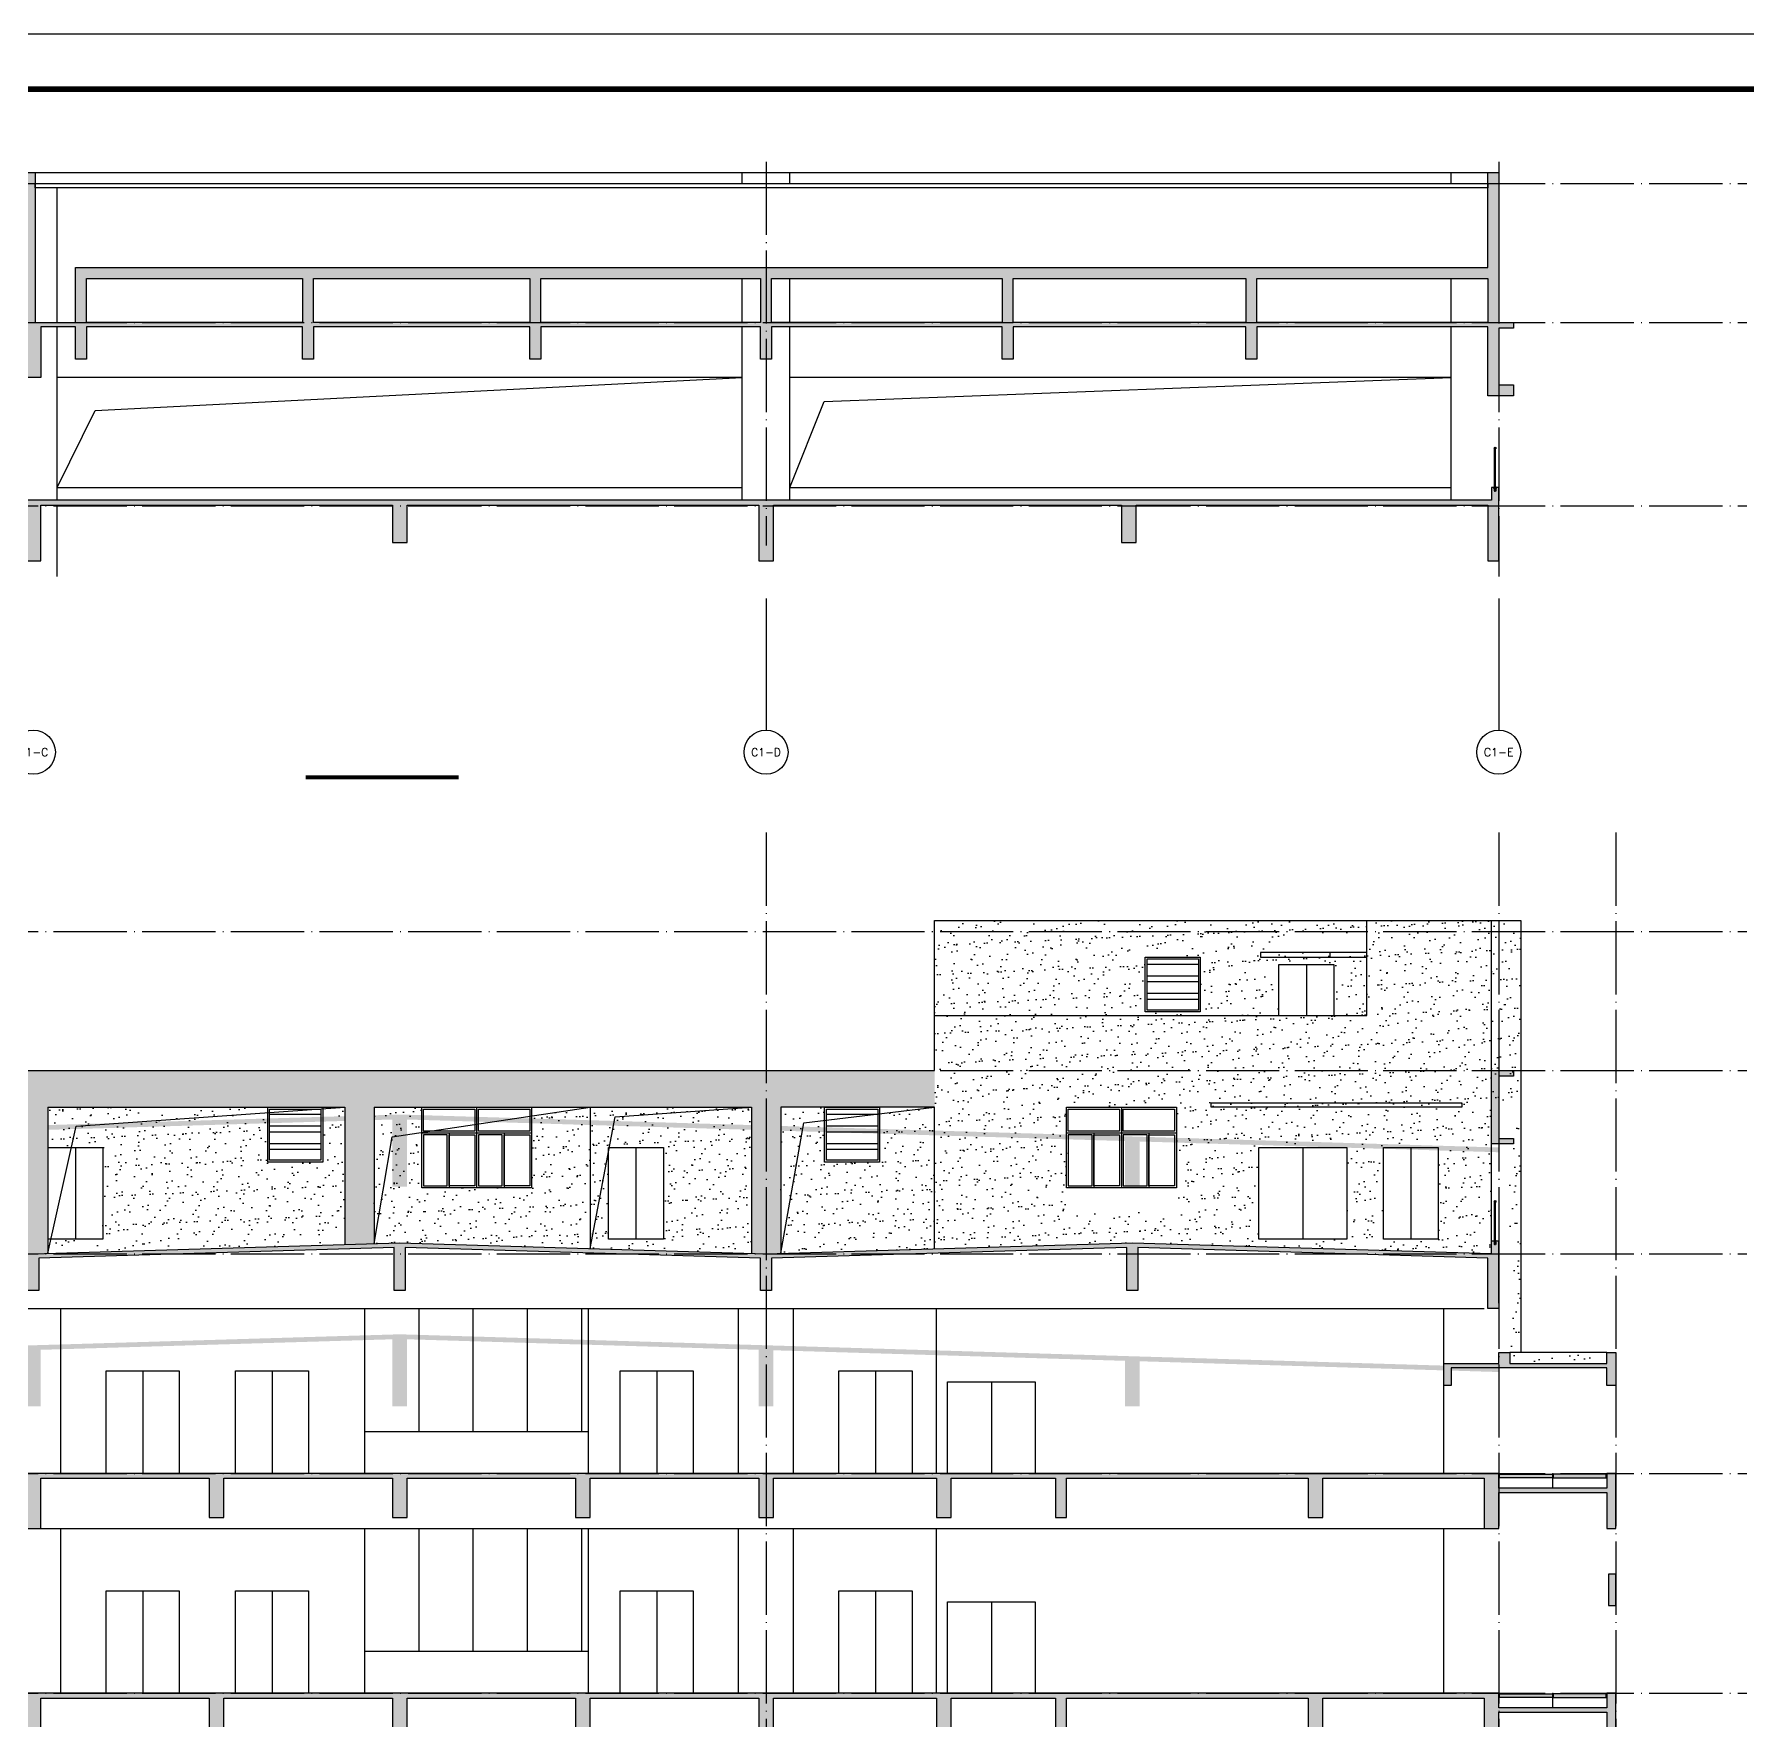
# Model space of a CAD drawing. Extents: x 6843040 to 15500510, y -6507076 to -4940511.
# Drawn here: x 8318463 to 8365235, y -5912530 to -5866488 of the extents above; entities that cross this region are included whole.
import ezdxf
from ezdxf.enums import TextEntityAlignment as Align

# ---------------------------------------------------------------- set-up
doc = ezdxf.new("R2010")
doc.units = 0
doc.header["$LTSCALE"] = 1000
doc.header["$MEASUREMENT"] = 0
doc.linetypes.add('DASH', pattern=[0.35, 0.25, -0.1])
doc.linetypes.add('DOTE', pattern=[2.42, 2, -0.2, 0.02, -0.2])
for name, color, linetype in [('AXIS', 3, 'Continuous'), ('AXIS_TEXT', 7, 'Continuous'), ('COLUMN', 10, 'Continuous'), ('DIM_SYMB', 3, 'Continuous'), ('DOTE', 8, 'DOTE'), ('E_LINE_1', 1, 'Continuous'), ('E_LINE_3', 7, 'Continuous'), ('E_LINE_4', 5, 'Continuous'), ('E_LINE_5', 8, 'Continuous'), ('FLOOR', 9, 'Continuous'), ('PUB_HACTH', 8, 'Continuous'), ('PUB_TITLE', 4, 'Continuous'), ('S_SURFACE', 6, 'Continuous'), ('WALL6', 5, 'Continuous'), ('WINDOW', 4, 'Continuous')]:
    doc.layers.add(name, color=color, linetype=linetype)
doc.styles.add('_TCH_AXIS', font='COMPLEX', dxfattribs={"bigfont": 'GBCBIG'})
doc.styles.add('COMPLEX', font='COMPLEX')
pattern_1 = [(180, (40950.53, 4100), (-3e-14, -476.25), []), (180, (40791.8, 4258.75), (-3e-14, -476.25), [])]
pattern_2 = [(82.5, (160534.23, 8e-09), (-422.103955, 395.378137), [0, -456, 0, -510, 0, -487.5]), (52.5, (160534.2, 8e-09), (-223.241253, 974.09392), [0, -246, 0, -411, 0, -157.5]), (12.5, (160273.3, -260.9), (659.408782, 661.809715), [0, -150, 0, -540, 0, -705]), (2.5, (160273.3, -260.9), (451.51265, 823.878855), [0, -75, 0, -354, 0, -405])]
pattern_3 = [(82.5, (0, 0), (-422.103955, 395.378137), [0, -456, 0, -510, 0, -487.5]), (52.5, (0, 0), (-223.241253, 974.09392), [0, -246, 0, -411, 0, -157.5]), (12.5, (-260.9, -260.9), (659.408782, 661.809715), [0, -150, 0, -540, 0, -705]), (2.5, (-260.9, -260.9), (451.51265, 823.878855), [0, -75, 0, -354, 0, -405])]

# ---------------------------------------------------------------- blocks, each defined once
blk = doc.blocks.new('wdadas')
at = {"layer": 'E_LINE_4'}
for points in [[(8261316, -6090106), (8320516, -6090106)], [(8262416, -6094606), (8262416, -6090106)], [(8264516, -6094606), (8264516, -6090106)], [(8272766, -6094606), (8272766, -6090106)], [(8280165, -6094606), (8280165, -6090106)], [(8281665, -6094606), (8281665, -6090106)], [(8289965, -6094606), (8289965, -6090106)], [(8296066, -6094606), (8296066, -6090106)], [(8300165, -6094606), (8300165, -6090106)], [(8301665, -6094606), (8301665, -6090106)], [(8305566, -6094606), (8305566, -6090106)], [(8319416, -6094606), (8319416, -6090106)]]:
    blk.add_lwpolyline(points, dxfattribs=at)
at = {"layer": 'E_LINE_5'}
for points in [[(8274245, -6093456), (8274245, -6090106)], [(8275725, -6093456), (8275725, -6090106)], [(8277205, -6093456), (8277205, -6090106)], [(8278685, -6093456), (8278685, -6090106)], [(8291445, -6093456), (8291445, -6090106)], [(8292925, -6093456), (8292925, -6090106)], [(8294405, -6093456), (8294405, -6090106)], [(8295885, -6093456), (8295885, -6090106)], [(8272766, -6093456), (8280165, -6093456)], [(8289965, -6093456), (8296066, -6093456)]]:
    blk.add_lwpolyline(points, dxfattribs=at)
at = {"layer": 'WINDOW'}
for points in [[(8265951, -6094606), (8265951, -6091806), (8267951, -6091806), (8267951, -6094606)], [(8269281, -6094606), (8269281, -6091806), (8271281, -6091806), (8271281, -6094606)], [(8282900, -6094606), (8282900, -6091806), (8284900, -6091806), (8284900, -6094606)], [(8286430, -6094606), (8286430, -6091806), (8288430, -6091806), (8288430, -6094606)], [(8296931, -6094606), (8296931, -6091806), (8298931, -6091806), (8298931, -6094606)], [(8302901, -6094606), (8302901, -6091806), (8304901, -6091806), (8304901, -6094606)]]:
    blk.add_lwpolyline(points, close=True, dxfattribs=at)
for points in [[(8266951, -6091806), (8266951, -6094606)], [(8270281, -6091806), (8270281, -6094606)], [(8283900, -6091806), (8283900, -6094606)], [(8287430, -6091806), (8287430, -6094606)], [(8297931, -6091806), (8297931, -6094606)], [(8303901, -6091806), (8303901, -6094606)]]:
    blk.add_lwpolyline(points, dxfattribs=at)
blk = doc.blocks.new('3-3剖面标准层')
at = {"layer": 'PUB_HACTH'}
h = blk.add_hatch(color=256, dxfattribs=at)
h.dxf.hatch_style = 1
h.paths.add_polyline_path([(8439695, -6088626), (8441140, -6088626), (8441140, -6088726), (8439695, -6088726)], flags=17)
h.paths.add_polyline_path([(8442605, -6088626), (8441160, -6088626), (8441160, -6088726), (8442605, -6088726)], flags=17)
h.paths.add_polyline_path([(8419875, -6088736), (8424325, -6088736), (8424325, -6089806), (8424725, -6089806), (8424725, -6088736), (8427575, -6088736), (8427575, -6089806), (8427875, -6089806), (8427875, -6088736), (8434475, -6088736), (8434475, -6089806), (8434875, -6089806), (8434875, -6088736), (8439275, -6088736), (8439275, -6090106), (8439675, -6090106), (8439675, -6089126), (8442625, -6089126), (8442625, -6090106), (8442875, -6090106), (8442875, -6088606), (8442625, -6088606), (8442625, -6089006), (8439675, -6089006), (8439675, -6088606), (8379675, -6088606), (8379675, -6089006), (8376725, -6089006), (8376725, -6088606), (8376475, -6088606), (8376475, -6089606), (8376725, -6089606), (8376725, -6089126), (8379675, -6089126), (8379675, -6090106), (8380075, -6090106), (8380075, -6088736), (8384475, -6088736), (8384475, -6089806), (8384875, -6089806), (8384875, -6088736), (8389475, -6088736), (8389475, -6089806), (8389875, -6089806), (8389875, -6088736), (8394475, -6088736), (8394475, -6089806), (8394875, -6089806), (8394875, -6088736), (8399475, -6088736), (8399475, -6090106), (8399875, -6090106), (8399875, -6088736), (8404475, -6088736), (8404475, -6089806), (8404875, -6089806), (8404875, -6088736), (8409475, -6088736), (8409475, -6089806), (8409875, -6089806), (8409875, -6088736), (8414475, -6088736), (8414475, -6089806), (8414875, -6089806), (8414875, -6088736), (8419475, -6088736), (8419475, -6089806), (8419875, -6089806)])
h.paths.add_polyline_path([(8442675, -6092206), (8442875, -6092206), (8442875, -6091357), (8442675, -6091357), (8442675, -6091606)])
h.paths.add_polyline_path([(8376675, -6092206), (8376675, -6091606), (8376475, -6091606), (8376475, -6092206)])
h = blk.add_hatch(color=256, dxfattribs=at)
h.dxf.hatch_style = 1
h.paths.add_polyline_path([(8376745, -6088626), (8378190, -6088626), (8378190, -6088726), (8376745, -6088726)])
h.paths.add_polyline_path([(8379655, -6088626), (8378210, -6088626), (8378210, -6088726), (8379655, -6088726)])
at = {"layer": 'COLUMN'}
for points in [[(8419875, -6088736), (8424325, -6088736), (8424325, -6089806), (8424725, -6089806), (8424725, -6088736), (8427575, -6088736), (8427575, -6089806), (8427875, -6089806), (8427875, -6088736), (8434475, -6088736), (8434475, -6089806), (8434875, -6089806), (8434875, -6088736), (8439275, -6088736), (8439275, -6090106), (8439675, -6090106), (8439675, -6089126), (8442625, -6089126), (8442625, -6090106), (8442875, -6090106), (8442875, -6088606), (8442625, -6088606), (8442625, -6089006), (8439675, -6089006), (8439675, -6088606), (8379675, -6088606), (8379675, -6089006), (8376725, -6089006), (8376725, -6088606), (8376475, -6088606), (8376475, -6089606), (8376725, -6089606), (8376725, -6089126), (8379675, -6089126), (8379675, -6090106), (8380075, -6090106), (8380075, -6088736), (8384475, -6088736), (8384475, -6089806), (8384875, -6089806), (8384875, -6088736), (8389475, -6088736), (8389475, -6089806), (8389875, -6089806), (8389875, -6088736), (8394475, -6088736), (8394475, -6089806), (8394875, -6089806), (8394875, -6088736), (8399475, -6088736), (8399475, -6090106), (8399875, -6090106), (8399875, -6088736), (8404475, -6088736), (8404475, -6089806), (8404875, -6089806), (8404875, -6088736), (8409475, -6088736), (8409475, -6089806), (8409875, -6089806), (8409875, -6088736), (8414475, -6088736), (8414475, -6089806), (8414875, -6089806), (8414875, -6088736), (8419475, -6088736), (8419475, -6089806), (8419875, -6089806), (8419875, -6088736)], [(8442675, -6091356), (8442675, -6092206), (8442875, -6092206), (8442875, -6091356), (8442675, -6091356)]]:
    blk.add_lwpolyline(points, dxfattribs=at)
for points in [[(8376745, -6088626), (8378190, -6088626), (8378190, -6088726), (8376745, -6088726)], [(8379655, -6088626), (8378210, -6088626), (8378210, -6088726), (8379655, -6088726)], [(8439695, -6088626), (8441140, -6088626), (8441140, -6088726), (8439695, -6088726)], [(8442605, -6088626), (8441160, -6088626), (8441160, -6088726), (8442605, -6088726)], [(8376675, -6092206), (8376475, -6092206), (8376475, -6091606), (8376675, -6091606)]]:
    blk.add_lwpolyline(points, close=True, dxfattribs=at)
at = {"layer": 'PUB_HACTH'}
for points in [[(8378210, -6088606), (8378210, -6089006)], [(8441140, -6088606), (8441140, -6089006)]]:
    blk.add_lwpolyline(points, dxfattribs=at)
blk = doc.blocks.new('gtdwer34')
at = {"layer": 'WALL6'}
h = blk.add_hatch(dxfattribs=at)
h.set_pattern_fill('ANSI32', color=256, scale=2, style=0)
h.set_pattern_definition([(45, (2115741.957, -882245.928), (-6.73519209, 6.73519209), []), (45, (2115746.447, -882245.928), (-6.73519209, 6.73519209), [])])
h.paths.add_polyline_path([(44309, -285947), (44243, -285947), (44243, -285953), (44309, -285953)])
for p, q in [((44261, -285909), (44261, -284869)), ((44291, -285909), (44291, -284869))]:
    blk.add_line(p, q, dxfattribs=at)
at = {"layer": 'WALL6', "linetype": 'DASH', "ltscale": 0.05}
for p, q in [((44261, -285947), (44261, -285909)), ((44291, -285947), (44291, -285909))]:
    blk.add_line(p, q, dxfattribs=at)
at = {"layer": 'WALL6'}
blk.add_lwpolyline([(44243, -285947), (44309, -285947), (44309, -285953), (44243, -285953)], close=True, dxfattribs=at)
for points in [[(44250, -285924), (44250, -285920, 0.231992), (44261, -285909), (44291, -285909)], [(44303, -285924), (44303, -285920, -0.231992), (44291, -285909), (44286, -285909)]]:
    blk.add_lwpolyline(points, format="xyb", dxfattribs=at)
blk.add_lwpolyline([(44303, -285920), (44250, -285920)], dxfattribs=at)
at = {"layer": 'WALL6', "linetype": 'DASH', "ltscale": 0.05}
for points in [[(44288, -286022), (44304, -286022), (44304, -285955), (44251, -285955), (44251, -286022), (44268, -286022)], [(44304, -286022), (44304, -285955), (44251, -285955), (44251, -286022), (44268, -286022)], [(44288, -286017), (44299, -286017), (44299, -285960), (44256, -285960), (44256, -286017), (44268, -286017)], [(44268, -286017), (44268, -286022)], [(44288, -286017), (44288, -286022)]]:
    blk.add_lwpolyline(points, dxfattribs=at)
at = {"layer": 'WALL6'}
for radius in [25, 20]:
    blk.add_circle((44276, -284849), radius, dxfattribs=at)
blk = doc.blocks.new('_AXISO')
blk.add_circle((0, 0), 0.5)
at = {"layer": 'AXIS_TEXT', "style": 'COMPLEX', "width": 1.041667}
blk.add_attdef('A', text='', height=0.56, dxfattribs=at).set_placement((-0.25, -0.28), (0.25, -0.28), align=Align.FIT)

msp = doc.modelspace()

# ---------------------------------------------------------------- hatches: boundary and pattern name
at = {"layer": 'E_LINE_5'}
h = msp.add_hatch(dxfattribs=at)
h.set_pattern_fill('ANSI32', color=256, scale=100, angle=135)
h.set_pattern_definition(pattern_1)
h.paths.add_polyline_path([(8350238.2, -5893130.4), (8350238.2, -5891730.4), (8348838.2, -5891730.4), (8348838.2, -5893130.4)])
h = msp.add_hatch(dxfattribs=at)
h.set_pattern_fill('ANSI32', color=256, scale=100, angle=135)
h.set_pattern_definition(pattern_1)
h.paths.add_polyline_path([(8350238.2, -5893130.4), (8350238.2, -5891730.4), (8348838.2, -5891730.4), (8348838.2, -5893130.4)])
h = msp.add_hatch(dxfattribs=at)
h.set_pattern_fill('ANSI32', color=256, scale=100, angle=135)
h.set_pattern_definition([(180, (16999.8, 0), (-3e-14, -476.25), []), (180, (16841.05, 158.75), (-3e-14, -476.25), [])])
h.paths.add_polyline_path([(8326287.5, -5897230.4), (8326287.5, -5895830.4), (8324887.5, -5895830.4), (8324887.5, -5897230.4)])
h = msp.add_hatch(dxfattribs=at)
h.set_pattern_fill('ANSI32', color=256, scale=100, angle=135)
h.set_pattern_definition([(180, (32200.3, 0), (-3e-14, -476.25), []), (180, (32041.55, 158.75), (-3e-14, -476.25), [])])
h.paths.add_polyline_path([(8341488, -5897230.4), (8341488, -5895830.4), (8340088, -5895830.4), (8340088, -5897230.4)])
at = {"layer": 'PUB_HACTH'}
h = msp.add_hatch(color=256, dxfattribs=at)
h.dxf.hatch_style = 1
h.paths.add_polyline_path([(8325787.8, -5874360.2), (8319887.8, -5874360.2), (8319887.8, -5873160.2), (8325787.8, -5873160.2)], flags=16)
h.paths.add_polyline_path([(8344887.8, -5873160.2), (8344887.8, -5874360.2), (8338587.8, -5874360.2), (8338587.8, -5873160.2)], flags=16)
h.paths.add_polyline_path([(8338287.8, -5873160.2), (8338287.8, -5874360.2), (8332287.8, -5874360.2), (8332287.8, -5873160.2)], flags=16)
h.paths.add_polyline_path([(8331987.8, -5874360.2), (8326087.8, -5874360.2), (8326087.8, -5873160.2), (8331987.8, -5873160.2)], flags=16)
h.paths.add_polyline_path([(8351537.8, -5873160.2), (8351537.8, -5874360.2), (8345187.8, -5874360.2), (8345187.8, -5873160.2)], flags=16)
h.paths.add_polyline_path([(8301837.8, -5879210.2), (8301837.8, -5880360.2), (8302137.8, -5880360.2), (8302137.8, -5879340.2), (8305787.8, -5879340.2), (8305787.8, -5880360.2), (8306087.8, -5880360.2), (8306087.8, -5879210.2)])
h.paths.add_polyline_path([(8298687.8, -5879210.2), (8298687.8, -5880860.2), (8298387.8, -5880860.2), (8298087.8, -5880860.2), (8298087.8, -5880710.2), (8298387.8, -5880710.2), (8298387.8, -5879360.2), (8298087.8, -5879360.2), (8298087.8, -5879210.2)])
h.paths.add_polyline_path([(8298387.8, -5875710.2), (8298387.8, -5874360.2), (8298087.8, -5874360.2), (8298087.8, -5874210.2), (8298687.8, -5874210.2), (8298687.8, -5875860.2), (8298387.8, -5875860.2), (8298087.8, -5875860.2), (8298087.8, -5875710.2)])
h.paths.add_polyline_path([(8358137.8, -5870680.2), (8318487.8, -5870680.2), (8318487.8, -5874360.2), (8319587.8, -5874360.2), (8319587.8, -5872860.2), (8358137.8, -5872860.2)], flags=16)
edge = h.paths.add_edge_path(flags=16)
edge.add_line((8358137.8, -5874360.2), (8358137.8, -5873160.2))
edge.add_line((8358137.8, -5874360.2), (8351837.8, -5874360.2))
edge.add_line((8351837.8, -5874360.2), (8351837.8, -5873160.2))
edge.add_line((8351837.8, -5873160.2), (8358137.8, -5873160.2))
edge = h.paths.add_edge_path()
edge.add_line((8314487.8, -5879340.2), (8318237.8, -5879340.2))
edge.add_line((8318237.8, -5879340.2), (8318237.8, -5880860.2))
edge.add_line((8318237.8, -5880860.2), (8318637.8, -5880860.2))
edge.add_line((8318637.8, -5880860.2), (8318637.8, -5879340.2))
edge.add_line((8318637.8, -5879340.2), (8328237.8, -5879340.2))
edge.add_line((8328237.8, -5879340.2), (8328237.8, -5880360.2))
edge.add_line((8328237.8, -5880360.2), (8328637.8, -5880360.2))
edge.add_line((8328637.8, -5880360.2), (8328637.8, -5879340.2))
edge.add_line((8328637.8, -5879340.2), (8338237.8, -5879340.2))
edge.add_line((8338237.8, -5879340.2), (8338237.8, -5880860.2))
edge.add_line((8338237.8, -5880860.2), (8338637.8, -5880860.2))
edge.add_line((8338637.8, -5880860.2), (8338637.8, -5879340.2))
edge.add_line((8338637.8, -5879340.2), (8348137.8, -5879340.2))
edge.add_line((8348137.8, -5879340.2), (8348137.8, -5880360.2))
edge.add_line((8348137.8, -5880360.2), (8348537.8, -5880360.2))
edge.add_line((8348537.8, -5880360.2), (8348537.8, -5879340.2))
edge.add_line((8348537.8, -5879340.2), (8358137.8, -5879340.2))
edge.add_line((8358137.8, -5879340.2), (8358137.8, -5880860.2))
edge.add_line((8358137.8, -5880860.2), (8358437.8, -5880860.2))
edge.add_line((8358437.8, -5880860.2), (8358437.8, -5878860.2))
edge.add_line((8358437.8, -5878860.2), (8358237.8, -5878860.2))
edge.add_line((8358237.8, -5878860.2), (8358237.8, -5879210.2))
edge.add_line((8358237.8, -5879210.2), (8314187.8, -5879210.2))
edge.add_line((8314187.8, -5879210.2), (8314187.8, -5880360.2))
edge.add_line((8314187.8, -5880360.2), (8314487.8, -5880360.2))
edge.add_line((8314487.8, -5880360.2), (8314487.8, -5879340.2))
edge.add_line((8309987.8, -5879210.2), (8309987.8, -5880360.2))
edge.add_line((8309987.8, -5880360.2), (8310287.8, -5880360.2))
edge.add_line((8310287.8, -5880360.2), (8310287.8, -5879210.2))
edge.add_line((8310287.8, -5879210.2), (8309987.8, -5879210.2))
h.paths.add_polyline_path([(8318487.8, -5870680.2), (8318487.8, -5870260.2), (8318287.8, -5870260.2), (8318287.8, -5870560.2), (8298387.8, -5870560.2), (8298387.8, -5870260.2), (8298087.8, -5870260.2), (8298087.8, -5870560.2), (8298087.8, -5871560.2), (8298387.8, -5871560.2), (8298387.8, -5870680.2), (8301837.8, -5870680.2), (8301837.8, -5871360.2), (8302137.8, -5871360.2), (8302137.8, -5870680.2), (8305437.8, -5870680.2), (8305437.8, -5871560.2), (8305737.8, -5871560.2), (8305737.8, -5870680.2), (8307812.8, -5870680.2), (8307812.8, -5870960.2), (8308012.8, -5870960.2), (8308012.8, -5870680.2), (8309987.8, -5870680.2), (8309987.8, -5871360.2), (8310287.8, -5871360.2), (8310287.8, -5870680.2), (8312087.8, -5870680.2), (8312087.8, -5870960.2), (8312287.8, -5870960.2), (8312287.8, -5870680.2), (8314187.8, -5870680.2), (8314187.8, -5871360.2), (8314487.8, -5871360.2), (8314487.8, -5870680.2), (8318287.8, -5870680.2), (8318287.8, -5874360.2), (8317987.8, -5874360.2), (8317987.8, -5874210.2), (8301837.8, -5874210.2), (8301837.8, -5875360.2), (8302137.8, -5875360.2), (8302137.8, -5874340.2), (8305787.8, -5874340.2), (8305787.8, -5875360.2), (8306087.8, -5875360.2), (8306087.8, -5874340.2), (8309987.8, -5874340.2), (8309987.8, -5875360.2), (8310287.8, -5875360.2), (8310287.8, -5874340.2), (8314187.8, -5874340.2), (8314187.8, -5875360.2), (8314487.8, -5875360.2), (8314487.8, -5874480.2), (8318237.8, -5874480.2), (8318237.8, -5875860.2), (8318637.8, -5875860.2), (8318637.8, -5874480.2), (8319587.8, -5874480.2), (8319587.8, -5875360.2), (8319887.8, -5875360.2), (8319887.8, -5874480.2), (8325787.8, -5874480.2), (8325787.8, -5875360.2), (8326087.8, -5875360.2), (8326087.8, -5874480.2), (8331987.8, -5874480.2), (8331987.8, -5875360.2), (8332287.8, -5875360.2), (8332287.8, -5874480.2), (8338287.8, -5874480.2), (8338287.8, -5875360.2), (8338587.8, -5875360.2), (8338587.8, -5874480.2), (8344887.8, -5874480.2), (8344887.8, -5875360.2), (8345187.8, -5875360.2), (8345187.8, -5874480.2), (8351537.8, -5874480.2), (8351537.8, -5875360.2), (8351837.8, -5875360.2), (8351837.8, -5874480.2), (8358137.8, -5874480.2), (8358137.8, -5876360.2), (8358837.8, -5876360.2), (8358837.8, -5876060.2), (8358437.8, -5876060.2), (8358437.8, -5874510.2), (8358837.8, -5874510.2), (8358837.8, -5874360.2), (8358437.8, -5874360.2), (8358437.8, -5870260.2), (8358137.8, -5870260.2), (8358137.8, -5870680.2)])
h = msp.add_hatch(color=256, dxfattribs=at)
h.dxf.hatch_style = 1
h.paths.add_polyline_path([(8318637.8, -5879340.2), (8328237.8, -5879340.2), (8328237.8, -5880360.2), (8328637.8, -5880360.2), (8328637.8, -5879340.2), (8338237.8, -5879340.2), (8338237.8, -5880860.2), (8338637.8, -5880860.2), (8338637.8, -5879340.2), (8348137.8, -5879340.2), (8348137.8, -5880360.2), (8348537.8, -5880360.2), (8348537.8, -5879340.2), (8358137.8, -5879340.2), (8358137.8, -5880860.2), (8358437.8, -5880860.2), (8358437.8, -5878860.2), (8358237.8, -5878860.2), (8358237.8, -5879210.2), (8314187.8, -5879210.2), (8314187.8, -5880360.2), (8314487.8, -5880360.2), (8314487.8, -5879340.2), (8318237.8, -5879340.2), (8318237.8, -5880860.2), (8318637.8, -5880860.2)])
h.paths.add_polyline_path([(8310287.8, -5879210.2), (8309987.8, -5879210.2), (8309987.8, -5880360.2), (8310287.8, -5880360.2)])
h = msp.add_hatch(color=256, dxfattribs=at)
h.dxf.hatch_style = 1
h.paths.add_polyline_path([(8314487.8, -5879340.2), (8318237.8, -5879340.2), (8318237.8, -5880860.2), (8318637.8, -5880860.2), (8318637.8, -5879340.2), (8328237.8, -5879340.2), (8328237.8, -5880360.2), (8328637.8, -5880360.2), (8328637.8, -5879340.2), (8338237.8, -5879340.2), (8338237.8, -5880860.2), (8338637.8, -5880860.2), (8338637.8, -5879340.2), (8348137.8, -5879340.2), (8348137.8, -5880360.2), (8348537.8, -5880360.2), (8348537.8, -5879340.2), (8358137.8, -5879340.2), (8358137.8, -5880860.2), (8358437.8, -5880860.2), (8358437.8, -5878860.2), (8358237.8, -5878860.2), (8358237.8, -5879210.2), (8314187.8, -5879210.2), (8314187.8, -5880360.2), (8314487.8, -5880360.2)])
h = msp.add_hatch(dxfattribs=at)
h.set_pattern_fill('粉刷', color=256, scale=150, angle=45)
h.set_pattern_definition(pattern_2)
h.paths.add_polyline_path([(8358237.8, -5890680.4), (8354837.8, -5890680.4), (8354837.8, -5893280.4), (8343037.8, -5893280.4), (8343037.8, -5899642.4), (8348437.8, -5899480.4), (8358237.8, -5899774.4), (8358237.8, -5895580.4)])
h.paths.add_polyline_path([(8350588.2, -5895660.4), (8353081.8, -5895660.4), (8352631.8, -5895210.4), (8353531.8, -5895210.4), (8353081.8, -5895660.4), (8357431.2, -5895660.4), (8357431.2, -5895780.4), (8350588.2, -5895780.4)], flags=16)
h.paths.add_polyline_path([(8349638.2, -5895780.4), (8349638.2, -5898630.4), (8346638.2, -5898630.4), (8346638.2, -5895780.4)], flags=16)
h.paths.add_polyline_path([(8349588.2, -5895830.4), (8349588.2, -5896405.4), (8348188.2, -5896405.4), (8348188.2, -5895830.4)], flags=0)
h.paths.add_polyline_path([(8348888.2, -5897130.4), (8348888.2, -5897180.4), (8349588.2, -5897180.4), (8349588.2, -5898580.4), (8348888.2, -5898580.4), (8348888.2, -5897180.4), (8348888.2, -5897130.4), (8347388.2, -5897130.4), (8347388.2, -5897180.4), (8348088.2, -5897180.4), (8348088.2, -5898580.4), (8347388.2, -5898580.4), (8347388.2, -5897180.4), (8347388.2, -5897130.4)], flags=0)
h.paths.add_polyline_path([(8349588.2, -5896505.4), (8349588.2, -5897080.4), (8348188.2, -5897080.4), (8348188.2, -5896505.4)], flags=0)
h.paths.add_polyline_path([(8348088.2, -5895830.4), (8348088.2, -5896405.4), (8346688.2, -5896405.4), (8346688.2, -5895830.4)], flags=0)
h.paths.add_polyline_path([(8348088.2, -5896505.4), (8348088.2, -5897080.4), (8346688.2, -5897080.4), (8346688.2, -5896505.4)], flags=0)
h.paths.add_polyline_path([(8351888.2, -5896830.4), (8354288.2, -5896830.4), (8354288.2, -5899330.4), (8351888.2, -5899330.4)], flags=16)
h.paths.add_polyline_path([(8348838.2, -5897180.4), (8348838.2, -5898580.4), (8348188.2, -5898580.4), (8348188.2, -5897180.4)], flags=0)
h.paths.add_polyline_path([(8347338.2, -5897180.4), (8347338.2, -5898580.4), (8346688.2, -5898580.4), (8346688.2, -5897180.4)], flags=0)
h.paths.add_polyline_path([(8355288.6, -5896830.4), (8356788.6, -5896830.4), (8356788.6, -5899330.4), (8355288.6, -5899330.4)], flags=16)
h.paths.add_polyline_path([(8353509.3, -5891064.5), (8355292.4, -5891064.5), (8355292.4, -5890395.1), (8353509.3, -5890395.1)], flags=9)
h.paths.add_polyline_path([(8353667.7, -5895164.5), (8355390.8, -5895164.5), (8355390.8, -5894495.1), (8353667.7, -5894495.1)], flags=24)
h = msp.add_hatch(dxfattribs=at)
h.set_pattern_fill('粉刷', color=256, scale=150, angle=45)
h.set_pattern_definition(pattern_2)
h.paths.add_polyline_path([(8357431.2, -5895660.4), (8350588.2, -5895660.4), (8350588.2, -5895780.4), (8357431.2, -5895780.4)])
h.paths.add_polyline_path([(8352437.8, -5891880.4), (8353937.8, -5891880.4), (8353937.8, -5893280.4), (8354837.8, -5893280.4), (8354837.8, -5891680.4), (8351937.8, -5891680.4), (8351937.8, -5891560.4), (8352983.3, -5891560.4), (8352533.3, -5891110.4), (8354837.8, -5891110.4), (8354837.8, -5890680.4), (8343037.8, -5890680.4), (8343037.8, -5893280.4), (8346650.4, -5893280.4), (8346200.4, -5892830.4), (8348788.2, -5892830.4), (8348788.2, -5891680.4), (8350288.2, -5891680.4), (8350288.2, -5893180.4), (8348788.2, -5893180.4), (8348788.2, -5892830.4), (8347100.4, -5892830.4), (8346650.4, -5893280.4), (8352437.8, -5893280.4)])
h.paths.add_polyline_path([(8353837.8, -5891560.4), (8351937.8, -5891560.4), (8351937.8, -5891680.4), (8353837.8, -5891680.4)], flags=17)
h.paths.add_polyline_path([(8354837.8, -5891560.4), (8353837.8, -5891560.4), (8353837.8, -5891680.4), (8354837.8, -5891680.4)], flags=17)
h.paths.add_polyline_path([(8347176.3, -5892784.5), (8348959.5, -5892784.5), (8348959.5, -5892115.1), (8347176.3, -5892115.1)], flags=24)
h.paths.add_polyline_path([(8353509.3, -5891064.5), (8355292.4, -5891064.5), (8355292.4, -5890395.1), (8353509.3, -5890395.1)], flags=9)
h = msp.add_hatch(dxfattribs=at)
h.set_pattern_fill('粉刷', color=256, scale=150, angle=45)
h.set_pattern_definition(pattern_2)
h.paths.add_polyline_path([(8358737.8, -5902480.4), (8359037.8, -5902480.4), (8359037.8, -5890680.4), (8358237.8, -5890680.4), (8358237.8, -5895580.4), (8358837.8, -5895580.4), (8358837.8, -5897580.4), (8358737.8, -5897580.4)])
h = msp.add_hatch(dxfattribs=at)
h.set_pattern_fill('粉刷', color=256, scale=150, angle=45)
h.set_pattern_definition([(82.5, (160534.23, 0), (-422.103955, 395.378137), [0, -456, 0, -510, 0, -487.5]), (52.5, (160534.2, 0), (-223.241253, 974.09392), [0, -246, 0, -411, 0, -157.5]), (12.5, (160273.3, -260.9), (659.408782, 661.809715), [0, -150, 0, -540, 0, -705]), (2.5, (160273.3, -260.9), (451.51265, 823.878855), [0, -75, 0, -354, 0, -405])])
h.paths.add_polyline_path([(8343037.8, -5894780.4), (8298687.8, -5894780.4), (8298437.8, -5894780.4), (8298437.8, -5897980.4), (8298637.5, -5897980.4), (8298637.8, -5899774.4), (8299237.3, -5899756.4), (8299237.3, -5895780.4), (8310237.8, -5895780.4), (8310237.8, -5899534.4), (8311037.8, -5899558.4), (8311037.8, -5895780.4), (8318037.3, -5895780.4), (8318037.3, -5899768.4), (8318437.8, -5899780.4), (8318837.3, -5899768.4), (8318837.3, -5895780.4), (8326937.8, -5895780.4), (8326937.8, -5899525.4), (8327737.8, -5899501.4), (8327737.8, -5895780.4), (8338037.3, -5895780.4), (8338037.3, -5899768.4), (8338437.8, -5899780.4), (8338837.3, -5899768.4), (8338837.3, -5895780.4), (8343037.8, -5895780.4)])
h = msp.add_hatch(color=256, dxfattribs=at)
h.dxf.hatch_style = 1
h.paths.add_polyline_path([(8358237.8, -5896780.4), (8358237.8, -5894780.4), (8358837.8, -5894780.4), (8358837.8, -5894930.4), (8358437.8, -5894930.4), (8358437.8, -5896630.4), (8358837.8, -5896630.4), (8358837.8, -5896780.4)])
h = msp.add_hatch(color=256, dxfattribs=at)
h.dxf.hatch_style = 1
h.paths.add_polyline_path([(8295437.8, -5933380.4), (8295237.8, -5933380.3), (8295237.8, -5932780.4), (8299937.8, -5932780.4), (8299937.8, -5933580.4), (8299687.8, -5933580.4), (8299687.8, -5932900.4), (8295437.8, -5932900.4)])
edge = h.paths.add_edge_path()
edge.add_line((8358433.9, -5897010.4), (8348637.8, -5896716.5))
edge.add_line((8348637.8, -5896716.5), (8348637.8, -5897950.4))
edge.add_line((8348637.8, -5897950.4), (8348237.8, -5897950.4))
edge.add_line((8348237.8, -5897950.4), (8348237.8, -5896704.5))
edge.add_line((8348237.8, -5896704.5), (8338637.8, -5896416.5))
edge.add_line((8338637.8, -5896416.5), (8338637.8, -5897950.4))
edge.add_line((8338637.8, -5897950.4), (8338237.8, -5897950.4))
edge.add_line((8338237.8, -5897950.4), (8338237.8, -5896404.5))
edge.add_line((8338237.8, -5896404.5), (8328637.8, -5896116.5))
edge.add_line((8328637.8, -5896116.5), (8328637.8, -5897950.4))
edge.add_line((8328637.8, -5897950.4), (8328237.8, -5897950.4))
edge.add_line((8328237.8, -5897950.4), (8328237.8, -5896116.5))
edge.add_line((8328237.8, -5896116.5), (8318637.8, -5896404.5))
edge.add_line((8318637.8, -5896404.5), (8318637.8, -5897950.4))
edge.add_line((8318637.8, -5897950.4), (8318237.8, -5897950.4))
edge.add_line((8318237.8, -5897950.4), (8318237.8, -5896416.5))
edge.add_line((8318237.8, -5896416.5), (8308637.8, -5896704.5))
edge.add_line((8308637.8, -5896704.5), (8308637.8, -5897950.4))
edge.add_line((8308637.8, -5897950.4), (8308237.8, -5897950.4))
edge.add_line((8308237.8, -5897950.4), (8308237.8, -5896716.5))
edge.add_line((8308237.8, -5896716.5), (8298837.8, -5896998.5))
edge.add_line((8298837.8, -5896998.5), (8298837.8, -5898380.4))
edge.add_line((8298837.8, -5898380.4), (8298437.8, -5898380.4))
edge.add_line((8298437.8, -5898380.4), (8298437.8, -5896850.4))
edge.add_line((8298437.8, -5896850.4), (8295487.8, -5896850.4))
edge.add_line((8295487.8, -5896850.4), (8295487.8, -5897880.4))
edge.add_line((8295487.8, -5897880.4), (8295237.8, -5897880.4))
edge.add_line((8295237.8, -5897880.4), (8295237.8, -5896730.4))
edge.add_line((8295237.8, -5896730.4), (8298637.8, -5896730.4))
edge.add_line((8298637.8, -5896730.4), (8298637.8, -5896874.4))
edge.add_line((8298637.8, -5896874.4), (8328437.8, -5895980.4))
edge.add_line((8328437.8, -5895980.4), (8358437.8, -5896880.4))
h = msp.add_hatch(dxfattribs=at)
h.set_pattern_fill('粉刷', color=256, scale=150, angle=45)
h.set_pattern_definition(pattern_3)
h.paths.add_polyline_path([(8326937.8, -5895780.4), (8326337.5, -5895780.4), (8326337.5, -5897280.4), (8324837.5, -5897280.4), (8324837.5, -5895780.4), (8318837.3, -5895780.4), (8318837.3, -5896880.4), (8320337.8, -5896880.4), (8320337.8, -5899380.4), (8318837.3, -5899380.4), (8318837.3, -5899768.4), (8326937.8, -5899525.4)])
h.paths.add_polyline_path([(8338037.3, -5895780.4), (8332037.8, -5895780.4), (8332037.8, -5897980.4), (8329037.8, -5897980.4), (8329037.8, -5895780.4), (8327737.8, -5895780.4), (8327737.8, -5899501.4), (8328437.8, -5899480.4), (8338037.3, -5899768.4)])
h.paths.add_polyline_path([(8334137.8, -5896880.4), (8335637.8, -5896880.4), (8335637.8, -5899380.4), (8334137.8, -5899380.4)], flags=16)
h.paths.add_polyline_path([(8329369.1, -5899259.7), (8330456.8, -5899259.7), (8330456.8, -5898552.9), (8329369.1, -5898552.9)], flags=24)
h = msp.add_hatch(dxfattribs=at)
h.set_pattern_fill('粉刷', color=256, scale=150, angle=45)
h.set_pattern_definition(pattern_3)
h.paths.add_polyline_path([(8343037.8, -5895780.4), (8341538, -5895780.4), (8341538, -5897280.4), (8340038, -5897280.4), (8340038, -5895780.4), (8338837.3, -5895780.4), (8338837.3, -5899768.4), (8343037.8, -5899642.4)])
h = msp.add_hatch(color=256, dxfattribs=at)
h.dxf.hatch_style = 1
h.paths.add_polyline_path([(8298437.8, -5901280.5), (8298837.8, -5901280.5), (8298837.8, -5899898.5), (8308287.8, -5899615), (8308287.8, -5900780.4), (8308587.8, -5900780.4), (8308587.8, -5899615), (8318287.8, -5899906), (8318287.8, -5900780.5), (8318587.8, -5900780.5), (8318587.8, -5899906), (8328287.8, -5899615), (8328287.8, -5900780.4), (8328587.8, -5900780.4), (8328587.8, -5899615), (8338287.8, -5899906), (8338287.8, -5900780.5), (8338587.8, -5900780.5), (8338587.8, -5899906), (8348287.8, -5899615), (8348287.8, -5900780.4), (8348587.8, -5900780.4), (8348587.8, -5899615), (8358137.8, -5899901.5), (8358137.8, -5901280.5), (8358437.8, -5901280.5), (8358437.8, -5899430.4), (8358237.8, -5899430.4), (8358237.8, -5899774.4), (8348437.8, -5899480.4), (8338437.8, -5899780.4), (8328437.8, -5899480.4), (8318437.8, -5899780.4), (8308437.8, -5899480.4), (8298637.8, -5899774.4), (8298637.8, -5899630.4), (8295237.8, -5899630.4), (8295237.8, -5900780.4), (8295487.8, -5900780.4), (8295487.8, -5899750.4), (8298437.7, -5899750.4)])
h = msp.add_hatch(color=256, dxfattribs=at)
h.dxf.hatch_style = 1
h.paths.add_polyline_path([(8295437.8, -5939380.4), (8295237.8, -5939380.3), (8295237.8, -5938780.4), (8299937.8, -5938780.4), (8299937.8, -5939580.4), (8299812.8, -5939580.4), (8299687.8, -5939580.4), (8299687.8, -5938900.4), (8295437.8, -5938900.4)])
edge = h.paths.add_edge_path()
edge.add_line((8358433.9, -5903010.4), (8348637.8, -5902716.5))
edge.add_line((8348637.8, -5902716.5), (8348637.8, -5903950.4))
edge.add_line((8348637.8, -5903950.4), (8348237.8, -5903950.4))
edge.add_line((8348237.8, -5903950.4), (8348237.8, -5902704.5))
edge.add_line((8348237.8, -5902704.5), (8338637.8, -5902416.5))
edge.add_line((8338637.8, -5902416.5), (8338637.8, -5903950.4))
edge.add_line((8338637.8, -5903950.4), (8338237.8, -5903950.4))
edge.add_line((8338237.8, -5903950.4), (8338237.8, -5902404.5))
edge.add_line((8338237.8, -5902404.5), (8328637.8, -5902116.5))
edge.add_line((8328637.8, -5902116.5), (8328637.8, -5903950.4))
edge.add_line((8328637.8, -5903950.4), (8328237.8, -5903950.4))
edge.add_line((8328237.8, -5903950.4), (8328237.8, -5902116.5))
edge.add_line((8328237.8, -5902116.5), (8318637.8, -5902404.5))
edge.add_line((8318637.8, -5902404.5), (8318637.8, -5903950.4))
edge.add_line((8318637.8, -5903950.4), (8318237.8, -5903950.4))
edge.add_line((8318237.8, -5903950.4), (8318237.8, -5902416.5))
edge.add_line((8318237.8, -5902416.5), (8308637.8, -5902704.5))
edge.add_line((8308637.8, -5902704.5), (8308637.8, -5903950.4))
edge.add_line((8308637.8, -5903950.4), (8308237.8, -5903950.4))
edge.add_line((8308237.8, -5903950.4), (8308237.8, -5902716.5))
edge.add_line((8308237.8, -5902716.5), (8298837.8, -5902998.5))
edge.add_line((8298837.8, -5902998.5), (8298837.8, -5904380.4))
edge.add_line((8298837.8, -5904380.4), (8298437.8, -5904380.4))
edge.add_line((8298437.8, -5904380.4), (8298437.8, -5902850.4))
edge.add_line((8298437.8, -5902850.4), (8295487.8, -5902850.4))
edge.add_line((8295487.8, -5902850.4), (8295487.8, -5903880.4))
edge.add_line((8295487.8, -5903880.4), (8295237.8, -5903880.4))
edge.add_line((8295237.8, -5903880.4), (8295237.8, -5902730.4))
edge.add_line((8295237.8, -5902730.4), (8298637.8, -5902730.4))
edge.add_line((8298637.8, -5902730.4), (8298637.8, -5902874.4))
edge.add_line((8298637.8, -5902874.4), (8328437.8, -5901980.4))
edge.add_line((8328437.8, -5901980.4), (8358437.8, -5902880.4))
h = msp.add_hatch(color=256, dxfattribs=at)
h.dxf.hatch_style = 1
h.paths.add_polyline_path([(8358437.8, -5902780.4), (8358437.8, -5902480.4), (8358737.8, -5902480.4), (8358737.8, -5902780.4), (8361387.8, -5902780.4), (8361387.8, -5902480.4), (8361637.8, -5902480.4), (8361637.8, -5903380.4), (8361387.8, -5903380.4), (8361387.8, -5902900.4), (8357137.8, -5902900.4), (8357137.8, -5903380.4), (8356937.8, -5903380.4), (8356937.8, -5902780.4)])
h = msp.add_hatch(dxfattribs=at)
h.set_pattern_fill('粉刷', color=256, scale=150, angle=45)
h.set_pattern_definition(pattern_3)
h.paths.add_polyline_path([(8361387.8, -5902480.4), (8358737.8, -5902480.4), (8358737.8, -5902780.4), (8361387.8, -5902780.4)])

# ---------------------------------------------------------------- linework, layer by layer
msp.add_lwpolyline([(8349638.2, -5897980.4), (8346638.2, -5897980.4), (8346638.2, -5895780.4), (8349638.2, -5895780.4)], close=True)
at = {"layer": 'AXIS'}
for p, q in [((8338437.8, -5881888.8), (8338437.8, -5885488.2)), ((8358437.8, -5881888.8), (8358437.8, -5885488.2))]:
    msp.add_line(p, q, dxfattribs=at)
at = {"layer": 'COLUMN'}
for points in [[(8318287.8, -5870260.2), (8318487.8, -5870260.2), (8318487.8, -5874360.2), (8319587.8, -5874360.2), (8319587.8, -5872860.2), (8358137.8, -5872860.2)], [(8358137.8, -5872860.2), (8358137.8, -5870260.2), (8358437.8, -5870260.2), (8358437.8, -5874360.2), (8358837.8, -5874360.2), (8358837.8, -5874510.2), (8358437.8, -5874510.2), (8358437.8, -5876060.2), (8358837.8, -5876060.2), (8358837.8, -5876360.2), (8358137.8, -5876360.2), (8358137.8, -5874480.2), (8351837.8, -5874480.2), (8351837.8, -5875360.2), (8351537.8, -5875360.2), (8351537.8, -5874480.2), (8345187.8, -5874480.2), (8345187.8, -5875360.2), (8344887.8, -5875360.2), (8344887.8, -5874480.2), (8338587.8, -5874480.2), (8338587.8, -5875360.2), (8338287.8, -5875360.2), (8338287.8, -5874480.2), (8332287.8, -5874480.2), (8332287.8, -5875360.2), (8331987.8, -5875360.2), (8331987.8, -5874480.2)], [(8331987.8, -5874360.2), (8326087.8, -5874360.2), (8326087.8, -5873160.2), (8331987.8, -5873160.2), (8331987.8, -5874360.2)], [(8338287.8, -5873160.2), (8338287.8, -5874360.2), (8332287.8, -5874360.2), (8332287.8, -5873160.2), (8338287.8, -5873160.2)], [(8344887.8, -5873160.2), (8344887.8, -5874360.2), (8338587.8, -5874360.2), (8338587.8, -5873160.2), (8344887.8, -5873160.2)], [(8351537.8, -5873160.2), (8351537.8, -5874360.2), (8345187.8, -5874360.2), (8345187.8, -5873160.2), (8351537.8, -5873160.2)], [(8358137.8, -5874360.2), (8351837.8, -5874360.2), (8351837.8, -5873160.2), (8358137.8, -5873160.2)], [(8358137.8, -5873160.2), (8358137.8, -5874360.2)], [(8331987.8, -5874480.2), (8326087.8, -5874480.2), (8326087.8, -5875360.2), (8325787.8, -5875360.2), (8325787.8, -5874480.2), (8319887.8, -5874480.2), (8319887.8, -5875360.2), (8319587.8, -5875360.2), (8319587.8, -5874480.2), (8318637.8, -5874480.2), (8318637.8, -5875860.2), (8318237.8, -5875860.2)], [(8318237.8, -5880860.2), (8318637.8, -5880860.2), (8318637.8, -5879340.2), (8328237.8, -5879340.2), (8328237.8, -5880360.2), (8328637.8, -5880360.2), (8328637.8, -5879340.2), (8338237.8, -5879340.2), (8338237.8, -5880860.2), (8338637.8, -5880860.2), (8338637.8, -5879340.2), (8348137.8, -5879340.2), (8348137.8, -5880360.2), (8348537.8, -5880360.2), (8348537.8, -5879340.2), (8358137.8, -5879340.2), (8358137.8, -5880860.2), (8358437.8, -5880860.2), (8358437.8, -5878860.2), (8358237.8, -5878860.2), (8358237.8, -5879210.2), (8314187.8, -5879210.2)], [(8318437.8, -5899780.4), (8328437.8, -5899480.4), (8338437.8, -5899780.4), (8348437.8, -5899480.4), (8358237.8, -5899774.4), (8358237.8, -5899430.4), (8358437.8, -5899430.4), (8358437.8, -5901280.5), (8358137.8, -5901280.5), (8358137.8, -5899901.5), (8348587.8, -5899615), (8348587.8, -5900780.4), (8348287.8, -5900780.4), (8348287.8, -5899615), (8338587.8, -5899906), (8338587.8, -5900780.5), (8338287.8, -5900780.5), (8338287.8, -5899906), (8328587.8, -5899615), (8328587.8, -5900780.4), (8328287.8, -5900780.4), (8328287.8, -5899615), (8318587.8, -5899906), (8318587.8, -5900780.5), (8318287.8, -5900780.5)], [(8318437.8, -5899780.4), (8328437.8, -5899480.4), (8338437.8, -5899780.4), (8348437.8, -5899480.4), (8358237.8, -5899774.4), (8358237.8, -5899430.4), (8358437.8, -5899430.4), (8358437.8, -5901280.5), (8358137.8, -5901280.5), (8358137.8, -5899901.5), (8348587.8, -5899615), (8348587.8, -5900780.4), (8348287.8, -5900780.4), (8348287.8, -5899615), (8338587.8, -5899906), (8338587.8, -5900780.5), (8338287.8, -5900780.5), (8338287.8, -5899906), (8328587.8, -5899615), (8328587.8, -5900780.4), (8328287.8, -5900780.4), (8328287.8, -5899615), (8318587.8, -5899906), (8318587.8, -5900780.5), (8318287.8, -5900780.5)], [(8358437.8, -5901130.4), (8358437.8, -5901130.4), (8358437.8, -5899430.4)], [(8358437.8, -5902780.4), (8358437.8, -5902480.4), (8358737.8, -5902480.4), (8358737.8, -5902780.4), (8361387.8, -5902780.4), (8361387.8, -5902480.4), (8361637.8, -5902480.4), (8361637.8, -5903380.4), (8361387.8, -5903380.4), (8361387.8, -5902900.4), (8357137.8, -5902900.4), (8357137.8, -5903380.4), (8356937.8, -5903380.4), (8356937.8, -5902780.4), (8358437.8, -5902780.4)]]:
    msp.add_lwpolyline(points, dxfattribs=at)
msp.add_lwpolyline([(8325787.8, -5874360.2), (8319887.8, -5874360.2), (8319887.8, -5873160.2), (8325787.8, -5873160.2)], close=True, dxfattribs=at)
at = {"layer": 'DIM_SYMB', "const_width": 105}
msp.add_lwpolyline([(8325871.5, -5886776.5), (8330047.6, -5886776.5)], dxfattribs=at)
at = {"layer": 'DOTE'}
for p, q in [((8338437.8, -5869967.7), (8338437.8, -5880449.8)), ((8358437.8, -5869967.7), (8358437.8, -5881295.9)), ((8294787.8, -5870560.2), (8365209, -5870560.2)), ((8294787.8, -5874360.2), (8365209, -5874360.2)), ((8294787.8, -5879360.2), (8365209, -5879360.2)), ((8338437.8, -5888280.4), (8338437.8, -5945171)), ((8358437.8, -5888280.4), (8358437.8, -5945171)), ((8361637.8, -5888280.4), (8361637.8, -5945171)), ((8294787.8, -5890980.4), (8365209, -5890980.4)), ((8294787.8, -5894780.4), (8365209, -5894780.4)), ((8294787.8, -5899780.4), (8365209, -5899780.4)), ((8294787.8, -5905780.4), (8365209, -5905780.4)), ((8294787.8, -5911780.4), (8365209, -5911780.4))]:
    msp.add_line(p, q, dxfattribs=at)
at = {"layer": 'E_LINE_1'}
msp.add_lwpolyline([(8358237.8, -5896780.4), (8358237.8, -5894780.4), (8358837.8, -5894780.4), (8358837.8, -5894930.4), (8358437.8, -5894930.4), (8358437.8, -5896630.4), (8358837.8, -5896630.4), (8358837.8, -5896780.4), (8358237.8, -5896780.4)], dxfattribs=at)
at = {"layer": 'E_LINE_3'}
for points in [[(8354837.8, -5893280.4), (8354837.8, -5890680.4)], [(8354837.8, -5890680.4), (8358237.8, -5890680.4)], [(8358237.8, -5899430.4), (8358237.8, -5890680.4), (8359037.8, -5890680.4)], [(8359037.8, -5890680.4), (8359037.8, -5902480.4)], [(8343037.8, -5893280.4), (8354837.8, -5893280.4)], [(8343037.8, -5894780.4), (8343037.8, -5893280.4)], [(8298687.8, -5894780.4), (8343037.8, -5894780.4)], [(8318837.3, -5895780.4), (8318837.3, -5899768.4)], [(8318837.3, -5895780.4), (8326937.8, -5895780.4)], [(8318837.3, -5895780.4), (8326937.8, -5895780.4)], [(8326937.8, -5895780.4), (8326937.8, -5899525.4)], [(8327737.8, -5895780.4), (8327737.8, -5899501.4)], [(8327737.8, -5895780.4), (8338037.3, -5895780.4)], [(8338037.3, -5895780.4), (8338037.3, -5899768.4)], [(8343037.8, -5899642.4), (8343037.8, -5895780.4), (8338837.3, -5895780.4)], [(8338837.3, -5895780.4), (8338837.3, -5899768.4)], [(8350588.2, -5895660.4), (8357431.2, -5895660.4), (8357431.2, -5895780.4), (8350588.2, -5895780.4), (8350588.2, -5895660.4)]]:
    msp.add_lwpolyline(points, dxfattribs=at)
at = {"layer": 'E_LINE_4'}
for points in [[(8318837.3, -5899768.4), (8319608.3, -5896297.8), (8326937.8, -5895780.4)], [(8327737.8, -5899501.4), (8328232.9, -5896585), (8333637.8, -5895780.4)], [(8333637.8, -5895780.4), (8333637.8, -5899636.4)], [(8333637.8, -5899636.4), (8334316.7, -5896039.3), (8338037.3, -5895780.4)], [(8338837.3, -5899768.4), (8339468.2, -5896207.2), (8343037.8, -5895780.4)]]:
    msp.add_lwpolyline(points, dxfattribs=at)
at = {"layer": 'E_LINE_5'}
for points in [[(8343037.8, -5893280.4), (8343037.8, -5890680.4), (8354837.8, -5890680.4)], [(8348838.2, -5892980.4), (8348838.2, -5891730.4), (8350238.2, -5891730.4), (8350238.2, -5892980.4)], [(8354837.8, -5891560.4), (8351937.8, -5891560.4), (8351937.8, -5891680.4), (8354837.8, -5891680.4)], [(8352437.8, -5893280.4), (8352437.8, -5891880.4), (8353937.8, -5891880.4), (8353937.8, -5893280.4)], [(8353187.8, -5891880.4), (8353187.8, -5893280.4)], [(8353837.8, -5891680.4), (8353837.8, -5891560.4)], [(8330537.8, -5895780.4), (8330537.8, -5897980.4)], [(8329037.8, -5896480.4), (8332037.8, -5896480.4)], [(8329787.8, -5896480.4), (8329787.8, -5897980.4)], [(8331287.8, -5896480.4), (8331287.8, -5897980.4)]]:
    msp.add_lwpolyline(points, dxfattribs=at)
for points in [[(8350288.2, -5891680.4), (8350288.2, -5893180.4), (8348788.2, -5893180.4), (8348788.2, -5891680.4)], [(8350238.2, -5891730.4), (8350238.2, -5893130.4), (8348838.2, -5893130.4), (8348838.2, -5891730.4)], [(8332037.8, -5897980.4), (8329037.8, -5897980.4), (8329037.8, -5895780.4), (8332037.8, -5895780.4)], [(8329087.8, -5895830.4), (8330487.8, -5895830.4), (8330487.8, -5896430.4), (8329087.8, -5896430.4)], [(8330587.8, -5895830.4), (8331987.8, -5895830.4), (8331987.8, -5896430.4), (8330587.8, -5896430.4)], [(8329737.8, -5896530.4), (8329087.8, -5896530.4), (8329087.8, -5897930.4), (8329737.8, -5897930.4)], [(8329787.8, -5896530.4), (8330487.8, -5896530.4), (8330487.8, -5897930.4), (8329787.8, -5897930.4)], [(8331237.8, -5896530.4), (8330587.8, -5896530.4), (8330587.8, -5897930.4), (8331237.8, -5897930.4)], [(8331287.8, -5896530.4), (8331987.8, -5896530.4), (8331987.8, -5897930.4), (8331287.8, -5897930.4)]]:
    msp.add_lwpolyline(points, close=True, dxfattribs=at)
at = {"layer": 'FLOOR'}
for points in [[(8318487.8, -5870260.2), (8358137.8, -5870260.2)], [(8337787.8, -5870560.2), (8337787.8, -5870260.2)], [(8339087.8, -5870560.2), (8339087.8, -5870260.2)], [(8357137.8, -5870560.2), (8357137.8, -5870260.2)], [(8319087.8, -5874360.2), (8319087.8, -5870680.2)], [(8337787.8, -5874360.2), (8337787.8, -5873160.2)], [(8339087.8, -5874360.2), (8339087.8, -5873160.2)], [(8357137.8, -5874360.2), (8357137.8, -5873160.2)], [(8319087.8, -5879210.2), (8319087.8, -5874480.2)], [(8337787.8, -5879210.2), (8337787.8, -5874480.2)], [(8339087.8, -5879210.2), (8339087.8, -5874480.2)], [(8357137.8, -5879210.2), (8357137.8, -5874480.2)], [(8337787.8, -5875860.2), (8319087.8, -5875860.2)], [(8319087.8, -5878860.2), (8320120.7, -5876761), (8337787.8, -5875860.2)], [(8357137.8, -5875860.2), (8339087.8, -5875860.2)], [(8339087.8, -5878860.2), (8340021.3, -5876518.3), (8357137.8, -5875860.2)], [(8319087.8, -5878860.2), (8337787.8, -5878860.2)], [(8339087.8, -5878860.2), (8357137.8, -5878860.2)], [(8319087.8, -5881295.9), (8319087.8, -5879340.2)]]:
    msp.add_lwpolyline(points, dxfattribs=at)
at = {"layer": 'PUB_HACTH'}
msp.add_lwpolyline([(8361387.8, -5902480.4), (8358737.8, -5902480.4)], dxfattribs=at)
at = {"layer": 'PUB_TITLE'}
msp.add_lwpolyline([(8281161.1, -5955588.4), (8407311.1, -5955588.4), (8407311.1, -5866488.4), (8281161.1, -5866488.4)], close=True, dxfattribs=at)
msp.add_lwpolyline([(8281161.1, -5955588.4), (8407311.1, -5955588.4), (8407311.1, -5866488.4), (8281161.1, -5866488.4)], close=True, dxfattribs=at)
at = {"layer": 'PUB_TITLE', "const_width": 150}
msp.add_lwpolyline([(8284911.1, -5954088.4), (8405811.1, -5954088.4), (8405811.1, -5867988.4), (8284911.1, -5867988.4)], close=True, dxfattribs=at)
at = {"layer": 'S_SURFACE'}
msp.add_lwpolyline([(8318487.8, -5870560.2), (8358137.8, -5870560.2), (8358137.8, -5870680.2), (8318487.8, -5870680.2)], close=True, dxfattribs=at)
at = {"layer": 'WINDOW'}
for points in [[(8326337.5, -5895780.4), (8326337.5, -5897280.4), (8324837.5, -5897280.4), (8324837.5, -5895780.4)], [(8326287.5, -5895830.4), (8326287.5, -5897230.4), (8324887.5, -5897230.4), (8324887.5, -5895830.4)], [(8341538, -5895780.4), (8341538, -5897280.4), (8340038, -5897280.4), (8340038, -5895780.4)], [(8341488, -5895830.4), (8341488, -5897230.4), (8340088, -5897230.4), (8340088, -5895830.4)], [(8346688.2, -5895830.4), (8348088.2, -5895830.4), (8348088.2, -5896430.4), (8346688.2, -5896430.4)], [(8348188.2, -5895830.4), (8349588.2, -5895830.4), (8349588.2, -5896430.4), (8348188.2, -5896430.4)], [(8347338.2, -5896530.4), (8346688.2, -5896530.4), (8346688.2, -5897930.4), (8347338.2, -5897930.4)], [(8347388.2, -5896530.4), (8348088.2, -5896530.4), (8348088.2, -5897930.4), (8347388.2, -5897930.4)], [(8348838.2, -5896530.4), (8348188.2, -5896530.4), (8348188.2, -5897930.4), (8348838.2, -5897930.4)], [(8348888.2, -5896530.4), (8349588.2, -5896530.4), (8349588.2, -5897930.4), (8348888.2, -5897930.4)], [(8351888.2, -5899380.4), (8351888.2, -5896880.4), (8354288.2, -5896880.4), (8354288.2, -5899380.4)], [(8355288.6, -5899380.4), (8355288.6, -5896880.4), (8356788.6, -5896880.4), (8356788.6, -5899380.4)], [(8343387.8, -5905780.4), (8343387.8, -5903280.4), (8345787.8, -5903280.4), (8345787.8, -5905780.4)], [(8343387.8, -5911780.4), (8343387.8, -5909280.4), (8345787.8, -5909280.4), (8345787.8, -5911780.4)]]:
    msp.add_lwpolyline(points, close=True, dxfattribs=at)
for points in [[(8348138.2, -5895780.4), (8348138.2, -5897980.4)], [(8346638.2, -5896480.4), (8349638.2, -5896480.4)], [(8347388.2, -5896480.4), (8347388.2, -5897980.4)], [(8348888.2, -5896480.4), (8348888.2, -5897980.4)], [(8318837.8, -5899380.4), (8318837.8, -5896880.4), (8320337.8, -5896880.4), (8320337.8, -5899380.4), (8318837.8, -5899380.4)], [(8319587.8, -5896880.4), (8319587.8, -5899380.4)], [(8334137.8, -5899380.4), (8334137.8, -5896880.4), (8335637.8, -5896880.4), (8335637.8, -5899380.4), (8334137.8, -5899380.4)], [(8334887.8, -5896880.4), (8334887.8, -5899380.4)], [(8353088.2, -5896880.4), (8353088.2, -5899380.4)], [(8356038.6, -5896880.4), (8356038.6, -5899380.4)], [(8344587.8, -5903280.4), (8344587.8, -5905780.4)], [(8344587.8, -5909280.4), (8344587.8, -5911780.4)]]:
    msp.add_lwpolyline(points, dxfattribs=at)

# ---------------------------------------------------------------- block references
for p in [(8314061.3, -5592936), (8314061.3, -5613506.3)]:
    msp.add_blockref('gtdwer34', p)
at = {"layer": 'AXIS'}
ref = msp.add_blockref('_AXISO', (8318437.8, -5886088.2), dxfattribs=dict(at, xscale=1200, yscale=1200, zscale=1200))
ref.add_attrib('A', 'C1-C', dxfattribs={"layer": 'AXIS_TEXT', "height": 221.02, "style": '_TCH_AXIS'}).set_placement((8318032.6, -5886198.7), (8318843, -5886198.7), align=Align.FIT)
ref = msp.add_blockref('_AXISO', (8338437.8, -5886088.2), dxfattribs=dict(at, xscale=1200, yscale=1200, zscale=1200))
ref.add_attrib('A', 'C1-D', dxfattribs={"layer": 'AXIS_TEXT', "height": 215.8, "style": '_TCH_AXIS'}).set_placement((8338031.9, -5886196.1), (8338843.7, -5886196.1), align=Align.FIT)
ref = msp.add_blockref('_AXISO', (8358437.8, -5886088.2), dxfattribs=dict(at, xscale=1200, yscale=1200, zscale=1200))
ref.add_attrib('A', 'C1-E', dxfattribs={"layer": 'AXIS_TEXT', "height": 218.38, "style": '_TCH_AXIS'}).set_placement((8358032.2, -5886197.4), (8358843.4, -5886197.4), align=Align.FIT)
at = {"layer": 'PUB_HACTH'}
for name, p in [('wdadas', (37522.2, 188826)), ('3-3剖面标准层', (-81237.3, 182826)), ('wdadas', (37522.2, 182826)), ('3-3剖面标准层', (-81237.3, 176826))]:
    msp.add_blockref(name, p, dxfattribs=at)

doc.saveas('drawing.dxf')
